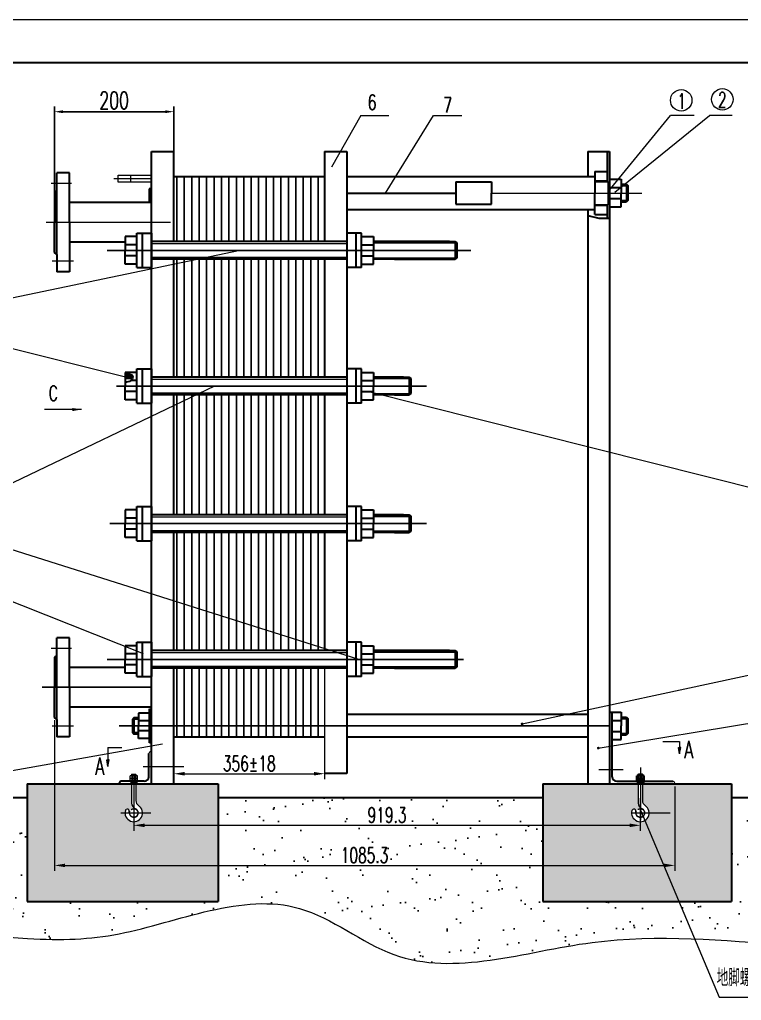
# Model space of a CAD drawing. Header units: millimetres. Extents: x -394 to 6212, y -2458 to 809.
# Drawn here: x 4173.4 to 4341.1, y -2265.7 to -2037.9 of the extents above; entities that cross this region are included whole.
import ezdxf

# ---------------------------------------------------------------- set-up
doc = ezdxf.new("R2010")
doc.units = ezdxf.units.MM
doc.header["$PDSIZE"] = -5
for name, pattern in [('CENTER2', [28.575, 19.05, -3.175, 3.175, -3.175]), ('CENTERX2', [4, 2.5, -0.5, 0.5, -0.5]), ('EB_DASHDOT', [39, 30, -3, 3, -3])]:
    doc.linetypes.add(name, pattern=pattern)
doc.layers.get('0').update_dxf_attribs({"lineweight": 18})
doc.layers.get('DEFPOINTS').update_dxf_attribs({"lineweight": 18})
for name, color, linetype, lineweight, true_color in [('1', 1, 'Continuous', 18, 0xff0000), ('2', 2, 'Continuous', 18, 0xffff00), ('3', 3, 'CENTERX2', 18, 0x00ff00), ('3尺寸线', 2, 'Continuous', 18, 0xffff00)]:
    doc.layers.add(name, color=color, linetype=linetype, lineweight=lineweight, true_color=true_color)
doc.layers.add('5剖面线层', color=2, linetype='Continuous')
for name, color, linetype, lineweight in [('LAYER1', 1, 'Continuous', 25), ('LAYER2', 2, 'Continuous', 25), ('粗实线层', 7, 'Continuous', 35)]:
    doc.layers.add(name, color=color, linetype=linetype, lineweight=lineweight)
doc.styles.add('HZ', font='txt.shx', dxfattribs={"width": 0.67, "bigfont": 'hztxt.shx'})
doc.styles.get("Standard").update_dxf_attribs({"font": 'txt.shx', "bigfont": 'gbcbig.shx'})
doc.dimstyles.new('ISO-25', dxfattribs={"dimtxt": 2.5, "dimasz": 2.5, "dimexe": 1.25, "dimexo": 0.625, "dimtad": 1, "dimtxsty": 'Standard', "dimcen": 2.5, "dimdle": 5, "dimadec": 0, "dimazin": 0, "dimtfac": 1, "dimtmove": 0, "dimatfit": 3, "dimfxl": 1, "dimlwd": -1, "dimlwe": -1, "dimarcsym": 0})
doc.dimstyles.new('STANDARD$0', dxfattribs={"dimtxt": 3.5, "dimasz": 2.5, "dimexe": 1.25, "dimexo": 0.625, "dimtad": 1, "dimdec": 4, "dimdsep": 46, "dimtxsty": 'HZ', "dimcen": 2.5, "dimdle": 5, "dimadec": 0, "dimazin": 0, "dimtfac": 1, "dimtmove": 0, "dimatfit": 3, "dimfxl": 1, "dimtolj": 1, "dimlwd": -1, "dimlwe": -1, "dimarcsym": 0})
doc.dimstyles.new('UserStyle16', dxfattribs={"dimtxt": 3.5, "dimasz": 2, "dimexe": 1.25, "dimexo": 0, "dimtad": 1, "dimdsep": 46, "dimtxsty": 'HZ', "dimcen": 0, "dimdle": 4, "dimadec": 3, "dimazin": 0, "dimtfac": 1, "dimtmove": 0, "dimatfit": 3, "dimfxl": 1, "dimtolj": 1, "dimtzin": 0, "dimarcsym": 0})

# ---------------------------------------------------------------- blocks, each defined once
blk = doc.blocks.new('*D223')
at = {"layer": 'DEFPOINTS', "color": 0, "ltscale": 20}
for p in [(4209.23, -2059.28), (4209.23, -2070.34), (4181.45, -2078.01)]:
    blk.add_point(p, dxfattribs=at)
at = {"layer": 'LAYER2', "color": 0, "lineweight": -2, "ltscale": 20}
for p, q in [((4181.45, -2078.01), (4181.45, -2058.03)), ((4183.45, -2059.28), (4207.23, -2059.28)), ((4209.23, -2070.34), (4209.23, -2058.03))]:
    blk.add_line(p, q, dxfattribs=at)
at = {"layer": 'LAYER2', "color": 0, "ltscale": 20}
for points in [[(4183.45, -2058.94), (4183.45, -2059.61), (4181.45, -2059.28)], [(4207.23, -2058.94), (4207.23, -2059.61), (4209.23, -2059.28)]]:
    blk.add_solid(points, dxfattribs=at)
at = {"layer": 'LAYER2', "color": 0, "ltscale": 20, "insert": (4195.34, -2056.65), "char_height": 4, "attachment_point": 5, "style": 'HZ'}
blk.add_mtext('\\A1;200', dxfattribs=at)
blk = doc.blocks.new('*D219')
at = {"layer": '3尺寸线', "color": 0}
for p, q in [((4199.9, -2214.14), (4199.9, -2226.32)), ((4317.64, -2218.76), (4317.64, -2226.32)), ((4202.4, -2225.07), (4315.14, -2225.07))]:
    blk.add_line(p, q, dxfattribs=at)
for points in [[(4202.4, -2224.66), (4202.4, -2225.49), (4199.9, -2225.07)], [(4315.14, -2224.66), (4315.14, -2225.49), (4317.64, -2225.07)]]:
    blk.add_solid(points, dxfattribs=at)
at = {"layer": 'DEFPOINTS', "color": 0}
for p in [(4199.9, -2213.51), (4317.64, -2218.14), (4317.64, -2225.07)]:
    blk.add_point(p, dxfattribs=at)
at = {"layer": '3尺寸线', "color": 0, "insert": (4258.77, -2222.7), "char_height": 3.5, "attachment_point": 5, "style": 'HZ'}
blk.add_mtext('\\A1;919.3', dxfattribs=at)

msp = doc.modelspace()

# ---------------------------------------------------------------- hatches: boundary and pattern name
at = {"layer": '5剖面线层', "ltscale": 0.5}
h = msp.add_hatch(dxfattribs=at)
h.set_pattern_fill('AR-CONC', color=256, style=0)
h.set_pattern_definition([(50, (8987.028, -1219.6744), (7.172602, -0.627521), [0.75, -8.25]), (355, (8987.028, -1219.6744), (-1.387513, 7.521921), [0.6, -6.6]), (100.4514, (8987.626, -1219.727), (5.785094, 6.894395), [0.637402, -7.011421]), (46.1842, (8987.028, -1217.674), (10.67241, -1.65519), [1.125, -12.375]), (96.6356, (8987.918, -1217.812), (9.346627, 9.741179), [0.956103, -10.51713]), (351.1842, (8987.028, -1217.674), (9.34662, 9.741186), [0.9, -9.9]), (21, (8988.028, -1218.1744), (5.9690705, -4.026189), [0.75, -8.25]), (326, (8988.028, -1218.1744), (2.433153, 7.2515), [0.6, -6.6]), (71.4514, (8988.5256, -1218.51), (8.402226, 3.225305), [0.637402, -7.011421]), (37.5, (8987.0282, -1219.6744), (0.1215986, 3.3289385), [0, -6.52, 0, -6.7, 0, -6.625]), (7.5, (8987.0282, -1219.6744), (2.6306954, 3.944117), [0, -3.82, 0, -6.37, 0, -2.525]), (327.5, (8984.7982, -1219.6744), (5.3382244, -0.2255487), [0, -2.5, 0, -7.8, 0, -10.35]), (317.5, (8983.798, -1219.6744), (5.8318617, 1.00105), [0, -3.25, 0, -5.18, 0, -7.35])])
h.paths.add_polyline_path([(4219.55198, -2215.46115), (4200.39799, -2215.46115), (4200.39799, -2219.30157, 0.249972623), (4201.03731, -2220.50045, -0.249972649), (4201.93882, -2222.19099, -1), (4197.86716, -2222.19099, -0.06938909), (4197.94483, -2221.63403), (4198.13992, -2221.41314, -0.690801534), (4198.86159, -2221.68622), (4199.05134, -2221.68622, -0.264888721), (4199.90299, -2221.20099), (4199.90299, -2220.97752, -0.216745131), (4199.40799, -2219.88927), (4199.40799, -2215.46115), (4175.13921, -2215.46115), (4175.13921, -2242.78377), (4219.55198, -2242.78377)])
h.paths.add_polyline_path([(4338.82982, -2215.46115), (4318.13591, -2215.46115), (4318.13591, -2219.30157, 0.249972623), (4318.77523, -2220.50045, -0.249972649), (4319.67674, -2222.19099, -1), (4315.60508, -2222.19099, -0.06938909), (4315.68275, -2221.63403), (4315.87784, -2221.41314, -0.690801534), (4316.59951, -2221.68622), (4316.78926, -2221.68622, -0.264888721), (4317.64091, -2221.20099), (4317.64091, -2220.97752, -0.216745131), (4317.14591, -2219.88927), (4317.14591, -2215.46115), (4295.01422, -2215.46115), (4295.01422, -2242.78377), (4338.82982, -2242.78377)])
h.paths.add_polyline_path([(4471.97592, -2215.46115), (4371.53281, -2215.46115), (4371.53281, -2242.78377), (4471.97592, -2242.78377)])
h.paths.add_polyline_path([(4417.7527, -2225.58372), (4425.75603, -2225.58372), (4425.75603, -2230.83372), (4417.7527, -2230.83372)], flags=24)
h.paths.add_polyline_path([(4417.94811, -2217.95627), (4425.56061, -2217.95627), (4425.56061, -2223.20627), (4417.94811, -2223.20627)], flags=24)
h = msp.add_hatch(dxfattribs=at)
h.set_pattern_fill('AR-SAND', color=256, scale=5, style=0)
h.set_pattern_definition([(37.5, (8987.028, -1219.6744), (-0.314967, 9.634119), [0, -7.6, 0, -8.5, 0, -8.125]), (7.5, (8987.028, -1219.674), (8.848884, 14.11073), [0, -4.1, 0, -6.85, 0, -2.625]), (327.5, (8980.878, -1219.6744), (15.57071, 0.028295), [0, -2.5, 0, -9, 0, -11.75]), (317.5, (8980.878, -1219.674), (15.030633, 4.388378), [0, -1.25, 0, -5.9, 0, -6.75])])
edge = h.paths.add_edge_path()
edge.add_line((4347.03145, -2218.62615), (4338.82982, -2218.62615))
edge.add_line((4338.82982, -2218.62615), (4338.82982, -2242.78377))
edge.add_line((4338.82982, -2242.78377), (4295.01422, -2242.78377))
edge.add_line((4295.01422, -2242.78377), (4295.01422, -2218.62615))
edge.add_line((4295.01422, -2218.62615), (4228.5039, -2218.62615))
edge.add_line((4228.5039, -2218.62615), (4219.55198, -2218.62615))
edge.add_line((4219.55198, -2218.62615), (4219.55198, -2242.78377))
edge.add_line((4219.55198, -2242.78377), (4175.13921, -2242.78377))
edge.add_line((4175.13921, -2242.78377), (4175.13921, -2218.62615))
edge.add_line((4175.13921, -2218.62615), (4158.2109, -2218.62615))
edge.add_spline(control_points=[(4158.2109, -2218.62615), (4159.28059, -2224.79676), (4160.58169, -2233.81011), (4159.47356, -2249.92205), (4178.73204, -2252.00039), (4202.4254, -2251.13988), (4234.04212, -2236.51069), (4265.91978, -2263.33396), (4306.36229, -2248.60176), (4369.5975, -2255.34144), (4425.51968, -2252.03656), (4504.73763, -2261.93652), (4506.19975, -2230.98903), (4506.19556, -2222.06773), (4506.17103, -2218.62615)], knot_values=[3.832773029, 3.832773029, 3.832773029, 3.832773029, 23.236931658, 31.65205074, 46.674078488, 67.997266897, 110.322938376, 134.691074381, 180.886916699, 226.069157871, 322.217870304, 379.31472835, 395.629317576, 406.104323306, 406.104323306, 406.104323306, 406.104323306], degree=3, periodic=0)
edge.add_line((4506.17103, -2218.62615), (4471.97592, -2218.62615))
edge.add_line((4471.97592, -2218.62615), (4471.97592, -2242.78377))
edge.add_line((4471.97592, -2242.78377), (4371.53281, -2242.78377))
edge.add_line((4371.53281, -2242.78377), (4371.53281, -2218.62615))
edge.add_line((4371.53281, -2218.62615), (4347.03145, -2218.62615))
h.paths.add_polyline_path([(4253.40237, -2220.0719), (4264.14153, -2220.0719), (4264.14153, -2225.3219), (4253.40237, -2225.3219)], flags=24)
h.paths.add_polyline_path([(4243.15844, -2229.38426), (4254.28844, -2229.38426), (4254.28844, -2234.63426), (4243.15844, -2234.63426)], flags=24)
h.paths.add_polyline_path([(4479.59904, -2228.64365), (4479.59904, -2223.37615), (4484.84904, -2223.37615), (4484.84904, -2228.64365)], flags=24)
h.paths.add_polyline_path([(4487.72856, -2232.7333), (4487.72856, -2225.51163), (4492.97856, -2225.51163), (4492.97856, -2232.7333)], flags=24)

# ---------------------------------------------------------------- linework, layer by layer
msp.add_line((4317.64091, -2221.53765), (4335.98713, -2264.98328))
at = {"layer": '1', "linetype": 'Continuous', "lineweight": 0}
for p, q in [((4196.31494, -2074.05319), (4203.95429, -2074.05319)), ((4196.31494, -2075.60926), (4196.31494, -2074.05319)), ((4204.04455, -2075.60926), (4196.31494, -2075.60926)), ((4199.18429, -2075.60926), (4199.18429, -2074.05319))]:
    msp.add_line(p, q, dxfattribs=at)
at = {"layer": '1', "ltscale": 0.1}
for p, q in [((4199.06553, -2214.1878), (4199.06553, -2213.59278)), ((4200.78662, -2213.59278), (4199.06553, -2213.59278)), ((4199.06553, -2214.1878), (4199.06553, -2213.59278)), ((4200.78662, -2213.59278), (4199.06553, -2213.59278)), ((4200.78662, -2214.19314), (4199.06553, -2214.19314)), ((4199.06553, -2214.78816), (4199.06553, -2214.19314)), ((4200.78662, -2214.19314), (4199.06553, -2214.19314)), ((4199.06553, -2214.84491), (4199.06553, -2214.19314)), ((4199.58102, -2214.1878), (4199.58102, -2213.59278)), ((4199.58102, -2214.1878), (4199.58102, -2213.59278)), ((4199.58102, -2214.66803), (4199.58102, -2214.19314)), ((4199.58102, -2214.66803), (4199.58102, -2214.19314)), ((4200.27113, -2214.1878), (4200.27113, -2213.59278)), ((4200.27113, -2214.1878), (4200.27113, -2213.59278)), ((4200.27113, -2214.66803), (4200.27113, -2214.19314)), ((4200.27113, -2214.66803), (4200.27113, -2214.19314)), ((4200.78662, -2214.21428), (4200.78662, -2213.59278)), ((4200.78662, -2214.21428), (4200.78662, -2213.59278)), ((4200.78662, -2214.81464), (4200.78662, -2214.19314)), ((4200.78662, -2214.84491), (4200.78662, -2214.19314)), ((4199.25464, -2214.84491), (4199.25464, -2215.46115)), ((4199.25464, -2214.92768), (4199.25464, -2215.46115)), ((4200.62011, -2214.84557), (4200.62011, -2215.46115)), ((4200.62011, -2214.89864), (4200.62011, -2215.46115))]:
    msp.add_line(p, q, dxfattribs=at)
at = {"layer": '1'}
for p, q in [((4199.07649, -2214.19314), (4200.78806, -2214.19314)), ((4199.07649, -2214.19314), (4200.78806, -2214.19314)), ((4199.07649, -2214.66803), (4200.78806, -2214.66803)), ((4199.40799, -2213.24886), (4199.49049, -2213.16636)), ((4199.40799, -2213.24886), (4199.49049, -2213.16636)), ((4199.40799, -2213.24886), (4199.40799, -2213.59278)), ((4199.40799, -2213.24886), (4200.39799, -2213.24886)), ((4199.40799, -2213.24886), (4199.40799, -2213.59278)), ((4199.40799, -2213.24886), (4200.39799, -2213.24886)), ((4199.49049, -2213.16636), (4200.31549, -2213.16636)), ((4199.49049, -2213.16636), (4200.31549, -2213.16636)), ((4200.39799, -2213.24886), (4200.31549, -2213.16636)), ((4200.39799, -2213.24886), (4200.31549, -2213.16636)), ((4200.39799, -2213.24886), (4200.39799, -2213.59278)), ((4200.39799, -2213.24886), (4200.39799, -2213.59278)), ((4200.78806, -2214.84491), (4199.07649, -2214.84491)), ((4200.78806, -2214.84491), (4199.07649, -2214.84491)), ((4199.40799, -2214.84557), (4199.40799, -2219.88927)), ((4199.40799, -2214.89864), (4199.40799, -2219.88927)), ((4200.39799, -2215.13994), (4199.40799, -2215.13994)), ((4199.40799, -2215.13994), (4200.39799, -2215.13994)), ((4200.39799, -2215.13994), (4199.40799, -2215.13994)), ((4199.40799, -2215.13994), (4200.39799, -2215.13994)), ((4200.39799, -2214.84491), (4200.39799, -2219.30157)), ((4200.39799, -2214.89864), (4200.39799, -2219.30157)), ((4317.14591, -2214.84557), (4317.14591, -2219.88927)), ((4317.14591, -2215.06615), (4317.14591, -2219.88927)), ((4318.13591, -2214.84557), (4318.13591, -2219.30157)), ((4318.13591, -2215.03644), (4318.13591, -2219.30157)), ((4197.94483, -2221.63403), (4198.13992, -2221.41314)), ((4197.94483, -2221.63403), (4198.13992, -2221.41314)), ((4201.52723, -2220.66895), (4201.52723, -2220.66895)), ((4315.68275, -2221.63403), (4315.87784, -2221.41314)), ((4315.68275, -2221.63403), (4315.87784, -2221.41314)), ((4198.86159, -2221.68622), (4198.86939, -2221.68622)), ((4198.86159, -2221.68622), (4198.86939, -2221.68622)), ((4198.86939, -2222.03151), (4198.86939, -2221.68622)), ((4198.86939, -2222.03151), (4198.86939, -2221.68622)), ((4315.86293, -2223.16838), (4315.86293, -2223.16838)), ((4316.59951, -2221.68622), (4316.60731, -2221.68622)), ((4316.59951, -2221.68622), (4316.60731, -2221.68622)), ((4316.60731, -2222.03151), (4316.60731, -2221.68622)), ((4316.60731, -2222.03151), (4316.60731, -2221.68622))]:
    msp.add_line(p, q, dxfattribs=at)
for centre, radius, start, end in [((4201.84174, -2219.30157), 1.44375, 180, 236.1390686), ((4201.84174, -2219.30157), 1.44375, 180, 236.1390686), ((4319.57966, -2219.30157), 1.44375, 180, 236.1390686), ((4319.57966, -2219.30157), 1.44375, 180, 236.1390686), ((4199.90299, -2222.19099), 2.03583, 164.1226472, 56.1390686), ((4199.90299, -2222.19099), 2.03583, 164.1226472, 56.1390686), ((4198.44909, -2221.68622), 0.4125, 0, 138.5471038), ((4198.44909, -2221.68622), 0.4125, 0, 138.5471038), ((4199.90299, -2222.19099), 1.04583, 171.2288776, 67.5989023), ((4199.90299, -2222.19099), 1.04583, 171.2288776, 67.5989023), ((4200.85174, -2219.88927), 1.44375, 180, 247.5989023), ((4200.85174, -2219.88927), 1.44375, 180, 247.5989023), ((4317.64091, -2222.19099), 2.03583, 164.1226472, 56.1390686), ((4317.64091, -2222.19099), 2.03583, 164.1226472, 56.1390686), ((4316.18701, -2221.68622), 0.4125, 0, 138.5471038), ((4316.18701, -2221.68622), 0.4125, 0, 138.5471038), ((4317.64091, -2222.19099), 1.04583, 171.2288776, 67.5989023), ((4317.64091, -2222.19099), 1.04583, 171.2288776, 67.5989023), ((4318.58966, -2219.88927), 1.44375, 180, 247.5989023), ((4318.58966, -2219.88927), 1.44375, 180, 247.5989023)]:
    msp.add_arc(centre, radius, start, end, dxfattribs=at)
at = {"layer": '2', "ltscale": 0.5}
for p, q in [((4252.66251, -2060.18117), (4245.89698, -2072.19028)), ((4252.66251, -2060.18117), (4259.20429, -2060.18117)), ((4258.43306, -2078.17155), (4269.57597, -2060.18117)), ((4269.57597, -2060.18117), (4276.11775, -2060.18117)), ((4310.69532, -2077.16428), (4324.67842, -2060.17341)), ((4311.72771, -2077.94903), (4333.72631, -2060.17341)), ((4330.16225, -2060.17341), (4324.67842, -2060.17341)), ((4339.00072, -2060.17341), (4333.72631, -2060.17341)), ((4224.61149, -2091.49434), (4168.00609, -2103.32635)), ((4168.54371, -2113.48821), (4198.28898, -2120.94577)), ((4218.69483, -2123.01937), (4168.00609, -2147.25598)), ((4362.14118, -2151.41238), (4254.21479, -2124.28408)), ((4252.22927, -2186.51715), (4168.00609, -2159.90084)), ((4202.15112, -2185.25245), (4168.00609, -2171.65498)), ((4206.59926, -2206.22492), (4169.44372, -2212.81565))]:
    msp.add_line(p, q, dxfattribs=at)
at = {"layer": '2', "linetype": 'EB_DASHDOT', "lineweight": 0}
for p, q in [((4204.04455, -2074.84017), (4195.24085, -2074.84017)), ((4185.45154, -2075.97699), (4180.69475, -2075.97699)), ((4208.42761, -2084.99715), (4179.54583, -2084.99715)), ((4185.91755, -2094.01731), (4180.93206, -2094.01731)), ((4185.45154, -2183.97699), (4180.69475, -2183.97699)), ((4185.91755, -2202.01731), (4180.93206, -2202.01731))]:
    msp.add_line(p, q, dxfattribs=at)
at = {"layer": '2', "linetype": 'ByBlock'}
msp.add_line((4187.795, -2128.44759), (4179.12514, -2128.44759), dxfattribs=at)
at = {"layer": '2'}
for p, q in [((4317.64091, -2211.64672), (4317.64091, -2218.13629)), ((4199.49049, -2213.16636), (4199.49049, -2214.49115)), ((4199.49049, -2213.16636), (4199.49049, -2214.49115)), ((4199.90299, -2213.38595), (4199.90299, -2223.89015)), ((4199.90299, -2213.85171), (4199.90299, -2216.26235)), ((4200.31549, -2213.16636), (4200.31549, -2214.49115)), ((4200.31549, -2213.16636), (4200.31549, -2214.49115)), ((4317.64091, -2213.38661), (4317.64091, -2223.89015)), ((4317.64091, -2213.5496), (4317.64091, -2216.26116)), ((4317.64091, -2213.5496), (4317.64091, -2216.26116)), ((4317.64091, -2213.85238), (4317.64091, -2216.26235)), ((4199.49049, -2214.84557), (4199.49049, -2215.13994)), ((4199.49049, -2214.89864), (4199.49049, -2215.13994)), ((4200.31549, -2214.84557), (4200.31549, -2215.13994)), ((4200.31549, -2214.89864), (4200.31549, -2215.13994)), ((4196.91727, -2222.19099), (4203.87845, -2222.19099)), ((4315.60508, -2222.19099), (4324.60209, -2222.19099)), ((4335.98713, -2264.98328), (4355.15017, -2264.98328))]:
    msp.add_line(p, q, dxfattribs=at)
at = {"layer": '2', "ltscale": 0.5}
msp.add_lwpolyline([(4121.13858, -2037.88314), (4715.13858, -2037.88314), (4715.13858, -2457.88314), (4121.13858, -2457.88314)], close=True, dxfattribs=at)
for centre in [(4327.14604, -2056.62387), (4336.708, -2056.41847)]:
    msp.add_circle(centre, 2.5, dxfattribs=at)
msp.add_open_spline([(4158.2109, -2218.62615), (4159.28059, -2224.79676), (4160.58169, -2233.81011), (4159.47356, -2249.92205), (4178.73204, -2252.00039), (4202.4254, -2251.13988), (4234.04212, -2236.51069), (4265.91978, -2263.33396), (4306.36229, -2248.60176), (4369.5975, -2255.34144), (4425.51968, -2252.03656), (4504.73763, -2261.93652), (4506.19975, -2230.98903), (4506.19556, -2222.06773), (4506.17103, -2218.62615)], degree=3, knots=[3.832773029, 3.832773029, 3.832773029, 3.832773029, 23.236931658, 31.65205074, 46.674078488, 67.997266897, 110.322938376, 134.691074381, 180.886916699, 226.069157871, 322.217870304, 379.31472835, 395.629317576, 406.104323306, 406.104323306, 406.104323306, 406.104323306], dxfattribs=at)
at = {"layer": '2', "linetype": 'CENTER2'}
msp.add_solid([(4185.60533, -2128.11263), (4187.795, -2128.44759), (4185.61506, -2128.8409)], dxfattribs=at)
at = {"layer": '3'}
for p, q in [((4199.90299, -2213.38594), (4199.90299, -2223.89015)), ((4199.90299, -2213.85171), (4199.90299, -2216.26235)), ((4317.64091, -2213.38661), (4317.64091, -2223.89015))]:
    msp.add_line(p, q, dxfattribs=at)
for centre in [(4199.90299, -2222.19099), (4199.90299, -2222.19099), (4317.64091, -2222.19099), (4317.64091, -2222.19099)]:
    msp.add_circle(centre, 0.99, dxfattribs=at)
at = {"layer": '3尺寸线'}
for p, q in [((4181.4494, -2200.60945), (4181.4494, -2235.63426)), ((4209.22855, -2205.24295), (4209.22855, -2214.33477)), ((4244.26639, -2205.24295), (4244.26639, -2214.33477)), ((4211.72855, -2213.08477), (4241.76639, -2213.08477)), ((4325.62813, -2216.08615), (4325.62813, -2235.63426)), ((4183.9494, -2234.38426), (4323.12813, -2234.38426))]:
    msp.add_line(p, q, dxfattribs=at)
for points in [[(4211.72855, -2212.6681), (4211.72855, -2213.50143), (4209.22855, -2213.08477)], [(4241.76639, -2212.6681), (4241.76639, -2213.50143), (4244.26639, -2213.08477)], [(4183.9494, -2233.96759), (4183.9494, -2234.80093), (4181.4494, -2234.38426)], [(4323.12813, -2233.96759), (4323.12813, -2234.80093), (4325.62813, -2234.38426)]]:
    msp.add_solid(points, dxfattribs=at)
at = {"layer": 'LAYER1', "linetype": 'Continuous', "lineweight": 0}
for p, q in [((4249.45039, -2078.17155), (4254.63439, -2078.17155)), ((4249.45039, -2078.17155), (4261.90752, -2078.17155)), ((4249.45039, -2078.17155), (4261.90752, -2078.17155)), ((4283.01189, -2078.17155), (4307.04421, -2078.17155)), ((4264.29564, -2123.01937), (4264.29564, -2121.29137)), ((4326.49669, -2206.95177), (4326.77193, -2206.95177)), ((4326.77193, -2208.49839), (4326.49669, -2206.95177)), ((4326.77193, -2208.49839), (4327.04717, -2206.95177)), ((4327.04717, -2206.95177), (4326.77193, -2206.95177)), ((4193.90784, -2211.43101), (4193.6326, -2209.88439)), ((4193.6326, -2209.88439), (4193.90784, -2209.88439)), ((4194.18308, -2209.88439), (4193.90784, -2209.88439)), ((4193.90784, -2211.43101), (4194.18308, -2209.88439)), ((4305.41916, -2215.46115), (4310.52965, -2215.46115)), ((4325.62813, -2215.46115), (4310.52965, -2215.46115)), ((4325.62813, -2215.27757), (4325.62813, -2215.46115))]:
    msp.add_line(p, q, dxfattribs=at)
at = {"layer": 'LAYER1', "color": 2, "linetype": 'Continuous', "lineweight": 0}
for p, q in [((4204.04455, -2089.87813), (4249.45039, -2089.87813)), ((4204.04455, -2093.09964), (4249.45039, -2093.09964)), ((4204.04455, -2121.40317), (4249.45039, -2121.40317)), ((4204.04455, -2124.62468), (4249.45039, -2124.62468)), ((4204.04455, -2153.36495), (4249.45039, -2153.36495)), ((4204.04455, -2156.58646), (4249.45039, -2156.58646)), ((4204.04455, -2184.90095), (4249.45039, -2184.90095)), ((4204.04455, -2188.12246), (4249.45039, -2188.12246))]:
    msp.add_line(p, q, dxfattribs=at)
at = {"layer": 'LAYER1', "linetype": 'Continuous', "lineweight": 0}
msp.add_arc((4325.19613, -2215.27757), 0.432, 0, 90, dxfattribs=at)
at = {"layer": 'LAYER2', "ltscale": 20}
for p, q in [((4209.91975, -2089.42074), (4209.91975, -2074.36995)), ((4211.64775, -2089.42074), (4211.64775, -2074.36995)), ((4213.37575, -2089.42074), (4213.37575, -2074.36995)), ((4215.10375, -2089.42074), (4215.10375, -2074.36995)), ((4216.83175, -2089.42074), (4216.83175, -2074.36995)), ((4218.55975, -2089.42074), (4218.55975, -2074.36995)), ((4220.28775, -2089.42074), (4220.28775, -2074.36995)), ((4222.01575, -2089.42074), (4222.01575, -2074.36995)), ((4223.74375, -2089.42074), (4223.74375, -2074.36995)), ((4225.47175, -2089.42074), (4225.47175, -2074.36995)), ((4227.19975, -2089.42074), (4227.19975, -2074.36995)), ((4228.92775, -2089.42074), (4228.92775, -2074.36995)), ((4230.65575, -2089.42074), (4230.65575, -2074.36995)), ((4232.38375, -2089.42074), (4232.38375, -2074.36995)), ((4234.11175, -2089.42074), (4234.11175, -2074.36995)), ((4235.83975, -2089.42074), (4235.83975, -2074.36995)), ((4237.56775, -2089.42074), (4237.56775, -2074.36995)), ((4239.29575, -2089.42074), (4239.29575, -2074.36995)), ((4241.02375, -2089.42074), (4241.02375, -2074.36995)), ((4242.75175, -2089.42074), (4242.75175, -2074.36995)), ((4278.23278, -2091.49434), (4193.7029, -2091.49434)), ((4209.91975, -2120.94577), (4209.91975, -2093.56794)), ((4211.64775, -2120.94577), (4211.64775, -2093.56794)), ((4213.37575, -2120.94577), (4213.37575, -2093.56794)), ((4215.10375, -2120.94577), (4215.10375, -2093.56794)), ((4216.83175, -2120.94577), (4216.83175, -2093.56794)), ((4218.55975, -2120.94577), (4218.55975, -2093.56794)), ((4220.28775, -2120.94577), (4220.28775, -2093.56794)), ((4222.01575, -2120.94577), (4222.01575, -2093.56794)), ((4223.74375, -2120.94577), (4223.74375, -2093.56794)), ((4225.47175, -2120.94577), (4225.47175, -2093.56794)), ((4227.19975, -2120.94577), (4227.19975, -2093.56794)), ((4228.92775, -2120.94577), (4228.92775, -2093.56794)), ((4230.65575, -2120.94577), (4230.65575, -2093.56794)), ((4232.38375, -2120.94577), (4232.38375, -2093.56794)), ((4234.11175, -2120.94577), (4234.11175, -2093.56794)), ((4235.83975, -2120.94577), (4235.83975, -2093.56794)), ((4237.56775, -2120.94577), (4237.56775, -2093.56794)), ((4239.29575, -2120.94577), (4239.29575, -2093.56794)), ((4241.02375, -2120.94577), (4241.02375, -2093.56794)), ((4242.75175, -2120.94577), (4242.75175, -2093.56794)), ((4267.94735, -2123.01937), (4195.88217, -2123.01937)), ((4209.91975, -2138.99715), (4209.91975, -2125.09297)), ((4211.64775, -2138.99715), (4211.64775, -2125.09297)), ((4213.37575, -2138.99715), (4213.37575, -2125.09297)), ((4215.10375, -2138.99715), (4215.10375, -2125.09297)), ((4216.83175, -2138.99715), (4216.83175, -2125.09297)), ((4218.55975, -2138.99715), (4218.55975, -2125.09297)), ((4220.28775, -2138.99715), (4220.28775, -2125.09297)), ((4222.01575, -2138.99715), (4222.01575, -2125.09297)), ((4223.74375, -2138.99715), (4223.74375, -2125.09297)), ((4225.47175, -2138.99715), (4225.47175, -2125.09297)), ((4227.19975, -2138.99715), (4227.19975, -2125.09297)), ((4228.92775, -2138.99715), (4228.92775, -2125.09297)), ((4230.65575, -2138.99715), (4230.65575, -2125.09297)), ((4232.38375, -2138.99715), (4232.38375, -2125.09297)), ((4234.11175, -2138.99715), (4234.11175, -2125.09297)), ((4235.83975, -2138.99715), (4235.83975, -2125.09297)), ((4237.56775, -2138.99715), (4237.56775, -2125.09297)), ((4239.29575, -2138.99715), (4239.29575, -2125.09297)), ((4241.02375, -2138.99715), (4241.02375, -2125.09297)), ((4242.75175, -2138.99715), (4242.75175, -2125.09297)), ((4209.91975, -2152.90755), (4209.91975, -2138.99715)), ((4211.64775, -2152.90755), (4211.64775, -2138.99715)), ((4213.37575, -2152.90755), (4213.37575, -2138.99715)), ((4215.10375, -2152.90755), (4215.10375, -2138.99715)), ((4216.83175, -2152.90755), (4216.83175, -2138.99715)), ((4218.55975, -2152.90755), (4218.55975, -2138.99715)), ((4220.28775, -2152.90755), (4220.28775, -2138.99715)), ((4222.01575, -2152.90755), (4222.01575, -2138.99715)), ((4223.74375, -2152.90755), (4223.74375, -2138.99715)), ((4225.47175, -2152.90755), (4225.47175, -2138.99715)), ((4227.19975, -2152.90755), (4227.19975, -2138.99715)), ((4228.92775, -2152.90755), (4228.92775, -2138.99715)), ((4230.65575, -2152.90755), (4230.65575, -2138.99715)), ((4232.38375, -2152.90755), (4232.38375, -2138.99715)), ((4234.11175, -2152.90755), (4234.11175, -2138.99715)), ((4235.83975, -2152.90755), (4235.83975, -2138.99715)), ((4237.56775, -2152.90755), (4237.56775, -2138.99715)), ((4239.29575, -2152.90755), (4239.29575, -2138.99715)), ((4241.02375, -2152.90755), (4241.02375, -2138.99715)), ((4242.75175, -2152.90755), (4242.75175, -2138.99715)), ((4267.94735, -2154.98115), (4194.34814, -2154.98115)), ((4209.91975, -2184.44355), (4209.91975, -2157.05475)), ((4211.64775, -2184.44355), (4211.64775, -2157.05475)), ((4213.37575, -2184.44355), (4213.37575, -2157.05475)), ((4215.10375, -2184.44355), (4215.10375, -2157.05475)), ((4216.83175, -2184.44355), (4216.83175, -2157.05475)), ((4218.55975, -2184.44355), (4218.55975, -2157.05475)), ((4220.28775, -2184.44355), (4220.28775, -2157.05475)), ((4222.01575, -2184.44355), (4222.01575, -2157.05475)), ((4223.74375, -2184.44355), (4223.74375, -2157.05475)), ((4225.47175, -2184.44355), (4225.47175, -2157.05475)), ((4227.19975, -2184.44355), (4227.19975, -2157.05475)), ((4228.92775, -2184.44355), (4228.92775, -2157.05475)), ((4230.65575, -2184.44355), (4230.65575, -2157.05475)), ((4232.38375, -2184.44355), (4232.38375, -2157.05475)), ((4234.11175, -2184.44355), (4234.11175, -2157.05475)), ((4235.83975, -2184.44355), (4235.83975, -2157.05475)), ((4237.56775, -2184.44355), (4237.56775, -2157.05475)), ((4239.29575, -2184.44355), (4239.29575, -2157.05475)), ((4241.02375, -2184.44355), (4241.02375, -2157.05475)), ((4242.75175, -2184.44355), (4242.75175, -2157.05475)), ((4276.51609, -2186.51715), (4193.7029, -2186.51715)), ((4274.0099, -2186.51715), (4209.22855, -2186.51715)), ((4209.91975, -2204.61795), (4209.91975, -2188.59075)), ((4211.64775, -2201.98275), (4211.64775, -2188.59075)), ((4213.37575, -2201.98275), (4213.37575, -2188.59075)), ((4215.10375, -2204.61795), (4215.10375, -2188.59075)), ((4216.83175, -2204.61795), (4216.83175, -2188.59075)), ((4218.55975, -2204.61795), (4218.55975, -2188.59075)), ((4220.28775, -2204.61795), (4220.28775, -2188.59075)), ((4222.01575, -2204.61795), (4222.01575, -2188.59075)), ((4223.74375, -2204.61795), (4223.74375, -2188.59075)), ((4225.47175, -2204.61795), (4225.47175, -2188.59075)), ((4227.19975, -2204.61795), (4227.19975, -2188.59075)), ((4228.92775, -2204.61795), (4228.92775, -2188.59075)), ((4230.65575, -2204.61795), (4230.65575, -2188.59075)), ((4232.38375, -2204.61795), (4232.38375, -2188.59075)), ((4234.11175, -2204.61795), (4234.11175, -2188.59075)), ((4235.83975, -2204.61795), (4235.83975, -2188.59075)), ((4237.56775, -2204.61795), (4237.56775, -2188.59075)), ((4239.29575, -2204.61795), (4239.29575, -2188.59075)), ((4241.02375, -2204.61795), (4241.02375, -2188.59075)), ((4242.75175, -2204.61795), (4242.75175, -2188.59075)), ((4204.04455, -2192.99715), (4178.58987, -2192.99715)), ((4211.64775, -2204.61795), (4211.64775, -2200.55697)), ((4213.37575, -2204.61795), (4213.37575, -2200.55697)), ((4310.47162, -2201.98275), (4196.51214, -2201.98275))]:
    msp.add_line(p, q, dxfattribs=at)
at = {"layer": 'LAYER2', "color": 1, "linetype": 'Continuous', "lineweight": 0}
for p, q in [((4249.45039, -2074.36995), (4265.34535, -2074.36995)), ((4249.45039, -2081.97315), (4265.34535, -2081.97315)), ((4260.53542, -2089.42074), (4274.60837, -2089.42074)), ((4260.53542, -2093.56794), (4274.60837, -2093.56794)), ((4244.26639, -2188.59075), (4244.26639, -2213.02613)), ((4203.56455, -2198.04313), (4204.04455, -2198.04313)), ((4322.90391, -2205.5724), (4326.77193, -2205.5724)), ((4326.77193, -2205.5724), (4326.77193, -2208.49839)), ((4193.90784, -2206.98197), (4197.1045, -2206.98197)), ((4193.90784, -2206.98197), (4193.90784, -2211.43101)), ((4203.56455, -2205.92238), (4204.04455, -2205.92238)), ((4204.04455, -2207.94338), (4203.86097, -2207.94338)), ((4196.52678, -2215.46115), (4209.22855, -2215.46115))]:
    msp.add_line(p, q, dxfattribs=at)
at = {"layer": 'LAYER2', "color": 3, "linetype": 'EB_DASHDOT', "lineweight": 0}
for p, q in [((4283.01189, -2078.17155), (4317.73623, -2078.17155)), ((4306.9199, -2078.17155), (4318.00403, -2078.17155)), ((4209.22855, -2091.49434), (4204.04455, -2091.49434)), ((4265.1598, -2123.01937), (4193.7029, -2123.01937)), ((4209.22855, -2123.01937), (4204.04455, -2123.01937)), ((4209.22855, -2154.98115), (4204.04455, -2154.98115)), ((4209.22855, -2186.51715), (4199.26399, -2186.51715)), ((4209.22855, -2186.51715), (4204.04455, -2186.51715))]:
    msp.add_line(p, q, dxfattribs=at)
at = {"layer": 'LAYER2', "color": 2, "linetype": 'Continuous', "lineweight": 0}
for p, q in [((4255.58982, -2089.76634), (4274.95397, -2089.76634)), ((4255.58982, -2093.22234), (4274.95397, -2093.22234)), ((4255.58982, -2121.29137), (4264.29564, -2121.29137)), ((4255.58982, -2124.74737), (4264.29564, -2124.74737))]:
    msp.add_line(p, q, dxfattribs=at)
at = {"layer": 'LAYER2', "linetype": 'EB_DASHDOT', "lineweight": 0}
for p, q in [((4202.07477, -2211.40544), (4211.53298, -2211.40544)), ((4308.00096, -2212.13002), (4313.67791, -2212.13002))]:
    msp.add_line(p, q, dxfattribs=at)
at = {"layer": 'LAYER2', "color": 1, "linetype": 'Continuous', "lineweight": 0}
msp.add_arc((4203.86097, -2208.37538), 0.432, 90, 180, dxfattribs=at)
at = {"layer": '粗实线层'}
for p, q in [((4204.04455, -2091.39075), (4204.04455, -2068.55602)), ((4204.04455, -2068.55602), (4209.22855, -2068.55602)), ((4209.22855, -2089.42074), (4209.22855, -2068.55602)), ((4244.26639, -2068.55602), (4244.26639, -2089.42074)), ((4244.26639, -2068.55602), (4249.45039, -2068.55602)), ((4249.45039, -2068.55602), (4249.45039, -2213.02613)), ((4305.41916, -2068.55602), (4305.41916, -2074.36995)), ((4305.41916, -2068.55602), (4310.47162, -2068.55602)), ((4309.96715, -2068.55602), (4309.96715, -2075.46538)), ((4310.47162, -2068.55602), (4310.47162, -2215.46115)), ((4181.99227, -2084.99715), (4181.99227, -2073.48867)), ((4184.97826, -2073.48867), (4181.99227, -2073.48867)), ((4184.97826, -2084.99715), (4184.97826, -2073.48867)), ((4307.04421, -2073.18625), (4307.04421, -2078.17155)), ((4307.04421, -2073.18625), (4309.96715, -2073.18625)), ((4209.22855, -2074.36995), (4244.26639, -2074.36995)), ((4249.45039, -2074.36995), (4307.04421, -2074.36995)), ((4274.77364, -2075.58848), (4283.01189, -2075.58848)), ((4274.77364, -2075.58848), (4274.77364, -2080.75463)), ((4283.01189, -2075.58848), (4283.01189, -2078.17155)), ((4307.04421, -2075.35738), (4309.96715, -2075.35738)), ((4307.04421, -2075.46538), (4310.1442, -2075.46538)), ((4310.1442, -2075.46538), (4310.1442, -2080.87773)), ((4310.47162, -2074.98628), (4313.22168, -2074.98628)), ((4310.47162, -2074.98628), (4310.47162, -2081.35683)), ((4313.22168, -2074.98628), (4313.22168, -2076.09795)), ((4181.99227, -2077.53219), (4181.4494, -2078.00986)), ((4181.4494, -2078.00986), (4181.4494, -2084.99715)), ((4203.49005, -2077.22211), (4203.49005, -2080.39376)), ((4204.04455, -2077.22211), (4203.49005, -2077.22211)), ((4310.1442, -2076.33555), (4310.47162, -2076.33555)), ((4310.47162, -2076.90685), (4313.22168, -2076.90685)), ((4313.22168, -2076.09795), (4313.22168, -2078.17155)), ((4313.22168, -2076.09795), (4314.39981, -2076.09795)), ((4313.22168, -2076.44355), (4314.75531, -2076.44355)), ((4314.39981, -2076.09795), (4314.75531, -2076.44355)), ((4314.39981, -2076.09795), (4314.39981, -2080.24515)), ((4314.75531, -2076.44355), (4314.75531, -2079.89955)), ((4249.45039, -2078.17155), (4274.77364, -2078.17155)), ((4283.01189, -2080.75463), (4283.01189, -2078.17155)), ((4307.04421, -2083.15685), (4307.04421, -2078.17155)), ((4310.1442, -2080.00755), (4310.47162, -2080.00755)), ((4310.47162, -2079.43626), (4313.22168, -2079.43626)), ((4313.22168, -2080.24515), (4313.22168, -2078.17155)), ((4313.22168, -2079.89955), (4314.75531, -2079.89955)), ((4313.22168, -2081.35683), (4313.22168, -2080.24515)), ((4313.22168, -2080.24515), (4314.39981, -2080.24515)), ((4314.75531, -2079.89955), (4314.39981, -2080.24515)), ((4204.04455, -2080.39376), (4184.97826, -2080.39376)), ((4249.45039, -2081.97315), (4307.04421, -2081.97315)), ((4274.77364, -2080.75463), (4283.01189, -2080.75463)), ((4305.41916, -2081.97315), (4305.41916, -2215.46115)), ((4307.04421, -2080.87773), (4310.1442, -2080.87773)), ((4307.04421, -2080.98573), (4309.96715, -2080.98573)), ((4309.96715, -2080.87773), (4309.96715, -2083.98763)), ((4310.47162, -2081.35683), (4313.22168, -2081.35683)), ((4305.41916, -2083.39056), (4307.95661, -2083.98763)), ((4307.04421, -2083.15685), (4309.96715, -2083.15685)), ((4307.95661, -2083.98763), (4310.47162, -2083.98763)), ((4181.4494, -2091.98445), (4181.4494, -2084.99715)), ((4181.99227, -2092.46211), (4181.99227, -2084.99715)), ((4184.97826, -2084.99715), (4184.97826, -2096.50563)), ((4197.90512, -2088.30907), (4197.90512, -2091.49434)), ((4200.65519, -2088.30907), (4197.90512, -2088.30907)), ((4200.65519, -2095.50455), (4200.65519, -2087.48414)), ((4200.65519, -2095.50455), (4200.65519, -2087.48414)), ((4200.65519, -2087.48414), (4204.04455, -2087.48414)), ((4201.93391, -2095.50455), (4201.93391, -2087.48414)), ((4204.04455, -2087.48414), (4204.04455, -2095.50455)), ((4249.45039, -2089.42074), (4204.04455, -2089.42074)), ((4249.45039, -2087.48414), (4249.45039, -2095.50455)), ((4252.83975, -2087.48414), (4249.45039, -2087.48414)), ((4251.56103, -2095.50455), (4251.56103, -2087.48414)), ((4252.83975, -2095.50455), (4252.83975, -2087.48414)), ((4252.83975, -2095.50455), (4252.83975, -2087.48414)), ((4252.83975, -2088.30907), (4255.58982, -2088.30907)), ((4255.58982, -2088.30907), (4255.58982, -2091.49434)), ((4273.2618, -2089.42074), (4255.58982, -2089.42074)), ((4260.53542, -2089.42074), (4274.60837, -2089.42074)), ((4274.60837, -2089.42074), (4274.60837, -2093.56794)), ((4274.60837, -2089.42074), (4274.95397, -2089.76634)), ((4181.4494, -2091.98445), (4181.4494, -2089.60055)), ((4197.90512, -2089.60055), (4184.97826, -2089.60055)), ((4200.65519, -2090.22963), (4197.90512, -2090.22963)), ((4197.90512, -2094.67962), (4197.90512, -2091.49434)), ((4204.04455, -2215.46115), (4204.04455, -2091.39075)), ((4252.83975, -2090.22963), (4255.58982, -2090.22963)), ((4255.58982, -2094.67962), (4255.58982, -2091.49434)), ((4274.95397, -2089.76634), (4274.95397, -2093.22234)), ((4274.95397, -2093.22234), (4274.95397, -2089.76634)), ((4181.99227, -2092.46211), (4181.4494, -2091.98445)), ((4181.99227, -2092.46211), (4181.99227, -2096.50563)), ((4200.65519, -2092.75905), (4197.90512, -2092.75905)), ((4249.45039, -2093.56794), (4204.04455, -2093.56794)), ((4209.22855, -2120.94577), (4209.22855, -2093.56794)), ((4244.26639, -2093.56794), (4244.26639, -2120.94577)), ((4252.83975, -2092.75905), (4255.58982, -2092.75905)), ((4273.2618, -2093.56794), (4255.58982, -2093.56794)), ((4260.53542, -2093.56794), (4274.60837, -2093.56794)), ((4274.95397, -2093.22234), (4274.60837, -2093.56794)), ((4200.65519, -2094.67962), (4197.90512, -2094.67962)), ((4200.65519, -2095.50455), (4204.04455, -2095.50455)), ((4252.83975, -2095.50455), (4249.45039, -2095.50455)), ((4252.83975, -2094.67962), (4255.58982, -2094.67962)), ((4184.97826, -2096.50563), (4181.99227, -2096.50563)), ((4200.65519, -2127.02958), (4200.65519, -2119.00917)), ((4200.65519, -2127.02958), (4200.65519, -2119.00917)), ((4200.65519, -2119.00917), (4204.04455, -2119.00917)), ((4201.93391, -2127.02958), (4201.93391, -2119.00917)), ((4204.04455, -2119.00917), (4204.04455, -2127.02958)), ((4249.45039, -2119.00917), (4249.45039, -2127.02958)), ((4252.83975, -2119.00917), (4249.45039, -2119.00917)), ((4251.56103, -2127.02958), (4251.56103, -2119.00917)), ((4252.83975, -2127.02958), (4252.83975, -2119.00917)), ((4252.83975, -2127.02958), (4252.83975, -2119.00917)), ((4197.90512, -2119.8341), (4197.90512, -2123.01937)), ((4200.65519, -2119.8341), (4197.90512, -2119.8341)), ((4199.61536, -2120.59259), (4197.90512, -2120.59259)), ((4199.68877, -2120.94577), (4197.90512, -2120.94577)), ((4199.58867, -2121.29896), (4197.90512, -2121.29896)), ((4249.45039, -2120.94577), (4204.04455, -2120.94577)), ((4252.83975, -2119.8341), (4255.58982, -2119.8341)), ((4255.58982, -2119.8341), (4255.58982, -2123.01937)), ((4262.60347, -2120.94577), (4255.58982, -2120.94577)), ((4260.53542, -2120.94577), (4263.95004, -2120.94577)), ((4263.95004, -2120.94577), (4264.29564, -2121.29137)), ((4263.95004, -2120.94577), (4263.95004, -2125.09297)), ((4264.29564, -2121.29137), (4264.29564, -2124.74737)), ((4197.90512, -2126.20465), (4197.90512, -2123.01937)), ((4200.65519, -2121.75467), (4199.23998, -2121.75467)), ((4252.83975, -2121.75467), (4255.58982, -2121.75467)), ((4255.58982, -2126.20465), (4255.58982, -2123.01937)), ((4200.65519, -2124.28408), (4197.90512, -2124.28408)), ((4249.45039, -2125.09297), (4204.04455, -2125.09297)), ((4209.22855, -2138.99715), (4209.22855, -2125.09297)), ((4244.26639, -2125.09297), (4244.26639, -2138.99715)), ((4252.83975, -2124.28408), (4255.58982, -2124.28408)), ((4262.60347, -2125.09297), (4255.58982, -2125.09297)), ((4260.53542, -2125.09297), (4263.95004, -2125.09297)), ((4264.29564, -2124.74737), (4263.95004, -2125.09297)), ((4200.65519, -2126.20465), (4197.90512, -2126.20465)), ((4200.65519, -2127.02958), (4204.04455, -2127.02958)), ((4252.83975, -2127.02958), (4249.45039, -2127.02958)), ((4252.83975, -2126.20465), (4255.58982, -2126.20465)), ((4209.22855, -2152.90755), (4209.22855, -2138.99715)), ((4244.26639, -2138.99715), (4244.26639, -2152.90755)), ((4200.65519, -2158.99136), (4200.65519, -2150.97095)), ((4200.65519, -2158.99136), (4200.65519, -2150.97095)), ((4200.65519, -2150.97095), (4204.04455, -2150.97095)), ((4201.93391, -2158.99136), (4201.93391, -2150.97095)), ((4204.04455, -2150.97095), (4204.04455, -2158.99136)), ((4249.45039, -2150.97095), (4249.45039, -2158.99136)), ((4252.83975, -2150.97095), (4249.45039, -2150.97095)), ((4251.56103, -2158.99136), (4251.56103, -2150.97095)), ((4252.83975, -2158.99136), (4252.83975, -2150.97095)), ((4252.83975, -2158.99136), (4252.83975, -2150.97095)), ((4197.90512, -2151.79588), (4197.90512, -2154.98115)), ((4200.65519, -2151.79588), (4197.90512, -2151.79588)), ((4249.45039, -2152.90755), (4204.04455, -2152.90755)), ((4252.83975, -2151.79588), (4255.58982, -2151.79588)), ((4255.58982, -2151.79588), (4255.58982, -2154.98115)), ((4262.60347, -2152.90755), (4255.58982, -2152.90755)), ((4260.53542, -2152.90755), (4263.95004, -2152.90755)), ((4263.95004, -2152.90755), (4264.29564, -2153.25315)), ((4263.95004, -2152.90755), (4263.95004, -2157.05475)), ((4200.65519, -2153.71645), (4197.90512, -2153.71645)), ((4197.90512, -2158.16643), (4197.90512, -2154.98115)), ((4252.83975, -2153.71645), (4255.58982, -2153.71645)), ((4255.58982, -2153.25315), (4264.29564, -2153.25315)), ((4255.58982, -2158.16643), (4255.58982, -2154.98115)), ((4264.29564, -2153.25315), (4264.29564, -2156.70915)), ((4200.65519, -2156.24586), (4197.90512, -2156.24586)), ((4249.45039, -2157.05475), (4204.04455, -2157.05475)), ((4209.22855, -2184.44355), (4209.22855, -2157.05475)), ((4244.26639, -2157.05475), (4244.26639, -2184.44355)), ((4252.83975, -2156.24586), (4255.58982, -2156.24586)), ((4255.58982, -2156.70915), (4264.29564, -2156.70915)), ((4262.60347, -2157.05475), (4255.58982, -2157.05475)), ((4260.53542, -2157.05475), (4263.95004, -2157.05475)), ((4264.29564, -2156.70915), (4263.95004, -2157.05475)), ((4200.65519, -2158.16643), (4197.90512, -2158.16643)), ((4200.65519, -2158.99136), (4204.04455, -2158.99136)), ((4252.83975, -2158.99136), (4249.45039, -2158.99136)), ((4252.83975, -2158.16643), (4255.58982, -2158.16643)), ((4181.99227, -2192.99715), (4181.99227, -2181.48867)), ((4184.97826, -2181.48867), (4181.99227, -2181.48867)), ((4184.97826, -2192.99715), (4184.97826, -2181.48867)), ((4200.65519, -2190.52736), (4200.65519, -2182.50695)), ((4200.65519, -2190.52736), (4200.65519, -2182.50695)), ((4200.65519, -2182.50695), (4204.04455, -2182.50695)), ((4201.93391, -2190.52736), (4201.93391, -2182.50695)), ((4204.04455, -2182.50695), (4204.04455, -2190.52736)), ((4249.45039, -2182.50695), (4249.45039, -2190.52736)), ((4252.83975, -2182.50695), (4249.45039, -2182.50695)), ((4251.56103, -2190.52736), (4251.56103, -2182.50695)), ((4252.83975, -2190.52736), (4252.83975, -2182.50695)), ((4252.83975, -2190.52736), (4252.83975, -2182.50695)), ((4197.90512, -2183.33188), (4197.90512, -2186.51715)), ((4200.65519, -2183.33188), (4197.90512, -2183.33188)), ((4249.45039, -2184.44355), (4204.04455, -2184.44355)), ((4252.83975, -2183.33188), (4255.58982, -2183.33188)), ((4255.58982, -2183.33188), (4255.58982, -2186.51715)), ((4273.2618, -2184.44942), (4255.58982, -2184.44942)), ((4255.58982, -2184.79502), (4274.95397, -2184.79502)), ((4260.53542, -2184.44942), (4274.60837, -2184.44942)), ((4274.60837, -2184.44942), (4274.60837, -2188.59662)), ((4274.60837, -2184.44942), (4274.95397, -2184.79502)), ((4274.95397, -2184.79502), (4274.95397, -2188.25102)), ((4181.99227, -2185.53219), (4181.4494, -2186.00986)), ((4181.4494, -2186.00986), (4181.4494, -2192.99715)), ((4200.65519, -2185.25245), (4197.90512, -2185.25245)), ((4197.90512, -2189.70243), (4197.90512, -2186.51715)), ((4252.83975, -2185.25245), (4255.58982, -2185.25245)), ((4255.58982, -2189.70243), (4255.58982, -2186.51715)), ((4197.90512, -2188.39376), (4184.97826, -2188.39376)), ((4200.65519, -2187.78186), (4197.90512, -2187.78186)), ((4200.65519, -2189.70243), (4197.90512, -2189.70243)), ((4249.45039, -2188.59075), (4204.04455, -2188.59075)), ((4209.22855, -2215.46115), (4209.22855, -2188.59075)), ((4252.83975, -2187.78186), (4255.58982, -2187.78186)), ((4252.83975, -2189.70243), (4255.58982, -2189.70243)), ((4255.58982, -2188.25102), (4274.95397, -2188.25102)), ((4273.2618, -2188.59662), (4255.58982, -2188.59662)), ((4260.53542, -2188.59662), (4274.60837, -2188.59662)), ((4274.95397, -2188.25102), (4274.60837, -2188.59662)), ((4200.65519, -2190.52736), (4204.04455, -2190.52736)), ((4252.83975, -2190.52736), (4249.45039, -2190.52736)), ((4181.4494, -2199.98445), (4181.4494, -2192.99715)), ((4181.99227, -2200.46211), (4181.99227, -2192.99715)), ((4184.97826, -2192.99715), (4184.97826, -2204.50563)), ((4181.4494, -2199.98445), (4181.4494, -2197.60055)), ((4204.04455, -2197.60055), (4184.97826, -2197.60055)), ((4203.56455, -2205.92238), (4203.56455, -2198.04313)), ((4310.47162, -2198.79748), (4313.22168, -2198.79748)), ((4310.47162, -2198.79748), (4310.47162, -2205.16803)), ((4311.0872, -2213.76557), (4311.0872, -2198.79748)), ((4313.22168, -2198.79748), (4313.22168, -2199.90915)), ((4181.99227, -2200.46211), (4181.4494, -2199.98445)), ((4181.99227, -2200.46211), (4181.99227, -2204.50563)), ((4199.92733, -2200.06275), (4199.59817, -2200.38275)), ((4201.01819, -2200.38275), (4199.59817, -2200.38275)), ((4199.59817, -2200.38275), (4199.59817, -2203.58275)), ((4201.01819, -2200.06275), (4199.92733, -2200.06275)), ((4199.92733, -2200.06275), (4199.92733, -2203.90275)), ((4203.56455, -2199.03342), (4201.01819, -2199.03342)), ((4201.01819, -2199.03342), (4201.01819, -2200.06275)), ((4201.01819, -2200.06275), (4201.01819, -2201.98275)), ((4203.56455, -2200.81173), (4201.01819, -2200.81173)), ((4305.41916, -2199.34755), (4249.45039, -2199.34755)), ((4311.0872, -2200.71805), (4313.22168, -2200.71805)), ((4313.22168, -2199.90915), (4313.22168, -2201.98275)), ((4313.22168, -2199.90915), (4314.39981, -2199.90915)), ((4313.22168, -2200.25475), (4314.75531, -2200.25475)), ((4314.39981, -2199.90915), (4314.75531, -2200.25475)), ((4314.39981, -2199.90915), (4314.39981, -2204.05635)), ((4314.75531, -2200.25475), (4314.75531, -2203.71075)), ((4201.01819, -2203.90275), (4201.01819, -2201.98275)), ((4203.56455, -2203.15378), (4201.01819, -2203.15378)), ((4311.0872, -2203.24746), (4313.22168, -2203.24746)), ((4313.22168, -2204.05635), (4313.22168, -2201.98275)), ((4184.97826, -2204.50563), (4181.99227, -2204.50563)), ((4201.01819, -2203.58275), (4199.59817, -2203.58275)), ((4199.59817, -2203.58275), (4199.92733, -2203.90275)), ((4201.01819, -2203.90275), (4199.92733, -2203.90275)), ((4201.01819, -2204.93208), (4201.01819, -2203.90275)), ((4203.56455, -2204.93208), (4201.01819, -2204.93208)), ((4244.26639, -2204.61795), (4209.22855, -2204.61795)), ((4305.41916, -2204.61795), (4249.45039, -2204.61795)), ((4311.0872, -2205.16803), (4313.22168, -2205.16803)), ((4313.22168, -2203.71075), (4314.75531, -2203.71075)), ((4313.22168, -2205.16803), (4313.22168, -2204.05635)), ((4313.22168, -2204.05635), (4314.39981, -2204.05635)), ((4314.75531, -2203.71075), (4314.39981, -2204.05635)), ((4203.42897, -2213.76557), (4203.42897, -2208.37538)), ((4249.45039, -2213.02613), (4244.26639, -2213.02613)), ((4318.52454, -2213.59344), (4316.80345, -2213.59344)), ((4316.80345, -2214.18847), (4316.80345, -2213.59344)), ((4318.52454, -2213.59344), (4316.80345, -2213.59344)), ((4316.80345, -2214.18847), (4316.80345, -2213.59344)), ((4316.80345, -2214.84557), (4316.80345, -2214.19381)), ((4318.52454, -2214.19381), (4316.80345, -2214.19381)), ((4316.80345, -2214.78883), (4316.80345, -2214.19381)), ((4318.52454, -2214.19381), (4316.80345, -2214.19381)), ((4316.81441, -2214.19381), (4318.52598, -2214.19381)), ((4316.81441, -2214.19381), (4318.52598, -2214.19381)), ((4316.81441, -2214.66869), (4318.52598, -2214.66869)), ((4317.14591, -2213.24952), (4317.22841, -2213.16702)), ((4317.14591, -2213.24952), (4317.22841, -2213.16702)), ((4317.14591, -2213.24952), (4318.13591, -2213.24952)), ((4317.14591, -2213.24952), (4317.14591, -2213.59344)), ((4317.14591, -2213.24952), (4318.13591, -2213.24952)), ((4317.14591, -2213.24952), (4317.14591, -2213.59344)), ((4317.22841, -2213.16702), (4318.05341, -2213.16702)), ((4317.22841, -2213.16702), (4317.22841, -2213.59344)), ((4317.22841, -2213.16702), (4318.05341, -2213.16702)), ((4317.22841, -2213.16702), (4317.22841, -2213.59344)), ((4317.31894, -2214.18847), (4317.31894, -2213.59344)), ((4317.31894, -2214.18847), (4317.31894, -2213.59344)), ((4317.31894, -2214.66869), (4317.31894, -2214.19381)), ((4317.31894, -2214.66869), (4317.31894, -2214.19381)), ((4318.00905, -2214.18847), (4318.00905, -2213.59344)), ((4318.00905, -2214.18847), (4318.00905, -2213.59344)), ((4318.00905, -2214.66869), (4318.00905, -2214.19381)), ((4318.00905, -2214.66869), (4318.00905, -2214.19381)), ((4318.13591, -2213.24952), (4318.05341, -2213.16702)), ((4318.05341, -2213.16702), (4318.05341, -2213.59344)), ((4318.13591, -2213.24952), (4318.05341, -2213.16702)), ((4318.05341, -2213.16702), (4318.05341, -2213.59344)), ((4318.13591, -2213.24952), (4318.13591, -2213.59344)), ((4318.13591, -2213.24952), (4318.13591, -2213.59344)), ((4318.52454, -2214.21495), (4318.52454, -2213.59344)), ((4318.52454, -2214.21495), (4318.52454, -2213.59344)), ((4318.52454, -2214.84557), (4318.52454, -2214.19381)), ((4318.52454, -2214.81531), (4318.52454, -2214.19381)), ((4175.13921, -2215.46115), (4175.13921, -2242.78377)), ((4175.13921, -2215.46115), (4219.55198, -2215.46115)), ((4196.52678, -2215.27757), (4196.52678, -2215.46115)), ((4202.34897, -2214.84557), (4196.95878, -2214.84557)), ((4219.55198, -2215.46115), (4219.55198, -2242.78377)), ((4295.01422, -2215.46115), (4338.82982, -2215.46115)), ((4295.01422, -2215.46115), (4295.01422, -2242.78377)), ((4312.1672, -2214.84557), (4315.0196, -2214.84557)), ((4315.0196, -2214.84557), (4325.19613, -2214.84557)), ((4318.52598, -2214.84557), (4316.81441, -2214.84557)), ((4318.52598, -2214.84557), (4316.81441, -2214.84557)), ((4316.99256, -2214.84557), (4316.99256, -2215.46115)), ((4316.99256, -2215.14655), (4316.99256, -2215.46115)), ((4317.14591, -2215.10392), (4318.13591, -2215.10392)), ((4318.13591, -2215.10392), (4317.14591, -2215.10392)), ((4317.14591, -2215.10392), (4318.13591, -2215.10392)), ((4318.13591, -2215.10392), (4317.14591, -2215.10392)), ((4317.22841, -2214.84557), (4317.22841, -2215.10392)), ((4317.22841, -2215.06615), (4317.22841, -2215.10392)), ((4318.05341, -2214.84557), (4318.05341, -2215.10392)), ((4318.05341, -2215.06615), (4318.05341, -2215.10392)), ((4318.35803, -2214.84557), (4318.35803, -2215.46115)), ((4318.35803, -2215.17626), (4318.35803, -2215.46115)), ((4338.82982, -2215.46115), (4338.82982, -2242.78377)), ((4153.21785, -2218.62615), (4175.13921, -2218.62615)), ((4219.55198, -2218.62615), (4286.06231, -2218.62615)), ((4228.5039, -2218.62615), (4295.01422, -2218.62615)), ((4338.82982, -2218.62615), (4371.53281, -2218.62615)), ((4175.13921, -2242.78377), (4219.55198, -2242.78377)), ((4295.01422, -2242.78377), (4338.82982, -2242.78377))]:
    msp.add_line(p, q, dxfattribs=at)
msp.add_lwpolyline([(4705.13858, -2447.88314), (4146.13858, -2447.88314), (4146.13858, -2047.88314), (4705.13858, -2047.88314)], close=True, dxfattribs=at)
for centre, radius, start, end in [((4202.34897, -2213.76557), 1.08, 270, 0), ((4312.1672, -2213.76557), 1.08, 180, 270), ((4196.95878, -2215.27757), 0.432, 90, 180)]:
    msp.add_arc(centre, radius, start, end, dxfattribs=at)
msp.add_open_spline([(4197.90512, -2120.19015), (4198.16526, -2120.18621), (4198.73741, -2120.18888), (4199.99556, -2120.47229), (4199.39288, -2122.00461), (4198.32461, -2122.11906), (4197.90512, -2122.18023)], degree=3, knots=[0, 0, 0, 0, 0.796670959, 1.772034154, 3.063155486, 4.141842472, 4.141842472, 4.141842472, 4.141842472], dxfattribs=at)

# ---------------------------------------------------------------- texts
at = {"layer": '2', "ltscale": 0.5, "style": 'HZ', "width": 0.67}
for s, p in [('1', (4326.22069, -2058.57521)), ('2', (4335.67983, -2058.26711))]:
    msp.add_text(s, height=3.5, dxfattribs=at).set_placement(p)
at = {"layer": '2', "ltscale": 0.5, "char_height": 3.5, "attachment_point": 1, "style": 'HZ'}
for s, insert in [('6', (4254.29796, -2055.33343)), ('7', (4271.86034, -2055.94798))]:
    msp.add_mtext(s, dxfattribs=dict(at, insert=insert))
at = {"layer": '2', "char_height": 4, "style": 'HZ'}
for s, insert, width, attachment_point in [('A', (4327.89406, -2205.47072), 30.2764714, 1), ('A', (4191.00843, -2209.33488), 30.2764714, 1), ('地脚螺栓/螺母/平垫 M16x400', (4335.38688, -2263.78424), 48.6898571, 7)]:
    msp.add_mtext(s, dxfattribs=dict(at, insert=insert, width=width, attachment_point=attachment_point))
at = {"layer": '3尺寸线', "char_height": 3.5, "attachment_point": 5, "style": 'HZ'}
for s, insert in [('356%%p18', (4226.74747, -2210.70977)), ('\\A1;1085.3', (4253.53876, -2232.00926))]:
    msp.add_mtext(s, dxfattribs=dict(at, insert=insert))
at = {"layer": 'LAYER1', "color": 2, "linetype": 'Continuous', "ltscale": 200, "width": 0.67}
msp.add_text('C', height=3.5, dxfattribs=at).set_placement((4180.14536, -2126.43307))

# ---------------------------------------------------------------- dimensions: what is measured, and where the dimension line sits
at = {"layer": '3尺寸线'}
dim = msp.add_linear_dim(base=(4317.64091, -2225.0719), p1=(4199.90299, -2213.51172), p2=(4317.64091, -2218.13629), text='919.3', dimstyle='STANDARD$0', override={"dimgap": 0.625, "dimtad": 1, "dimjust": 0, "dimdec": 4, "dimlfac": 1, "dimse1": 0, "dimse2": 0, "dimsd1": 0, "dimsd2": 0}, dxfattribs=at)
dim.commit()
dim.dimension.update_dxf_attribs({"geometry": '*D219', "text_midpoint": (4258.77195, -2222.6969)})
at = {"layer": 'LAYER2', "ltscale": 20}
dim = msp.add_linear_dim(base=(4209.22855, -2059.27565), p1=(4181.4494, -2078.00986), p2=(4209.22855, -2070.34427), text='200', dimstyle='UserStyle16', override={"dimtxt": 4}, dxfattribs=at)
dim.commit()
dim.dimension.update_dxf_attribs({"geometry": '*D223', "text_midpoint": (4195.33898, -2059.27565), "dimtype": 160})

# ---------------------------------------------------------------- leaders
at = {"layer": '2', "ltscale": 0.5, "annotation_type": 0, "has_hookline": 1, "hookline_direction": 0, "text_width": 3.12667}
for points, override in [([(4290.15092, -2201.49308), (4362.0614, -2186.04352)], {"dimtxt": 2.5, "dimasz": 2.5, "dimexo": 0.625, "dimgap": 0.625, "dimtad": 1, "dimtih": 0, "dimtoh": 0, "dimzin": 8, "dimdsep": 44, "dimtxsty": 'Standard', "dimcen": 2.5, "dimdle": 0, "dimclrd": 0, "dimclre": 0, "dimclrt": 0, "dimazin": 0, "dimatfit": 3, "dimldrblk": 'DotSmall'}), ([(4307.87293, -2207.12796), (4362.0614, -2198.21968)], {"dimdsep": 44, "dimtxsty": 'Standard', "dimatfit": 3, "dimldrblk": 'DotSmall'})]:
    msp.add_leader(points, dimstyle='ISO-25', override=override, dxfattribs=at)

doc.saveas('drawing.dxf')
